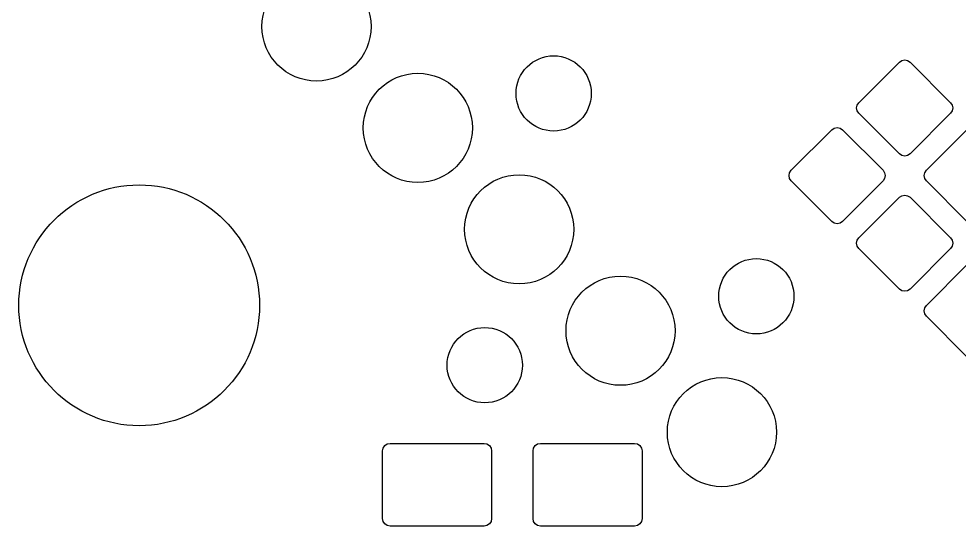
# Model space of a CAD drawing. Extents: x 4.32 to 8.86, y -5.17 to -1.84.
# Drawn here: x 4.38 to 5.364, y -5.174 to -4.644 of the extents above; entities that cross this region are included whole.
import ezdxf

# ---------------------------------------------------------------- set-up
doc = ezdxf.new("R2010")
doc.units = 0
doc.header["$MEASUREMENT"] = 0
doc.layers.add('BLACK', color=7, linetype='CONTINUOUS')

msp = doc.modelspace()

# ---------------------------------------------------------------- linework, layer by layer
at = {"layer": 'BLACK', "linetype": 'CONTINUOUS'}
for p, q in [((5.25865, -4.73137), (5.30108, -4.68894)), ((5.30108, -4.68894), (5.30363, -4.68723)), ((5.30363, -4.68723), (5.30664, -4.68663)), ((5.30664, -4.68663), (5.30966, -4.68723)), ((5.30966, -4.68723), (5.31221, -4.68894)), ((5.31221, -4.68894), (5.35464, -4.73137)), ((5.25694, -4.73392), (5.25865, -4.73137)), ((5.35464, -4.73137), (5.35635, -4.73392)), ((5.25634, -4.73693), (5.25694, -4.73392)), ((5.25694, -4.73995), (5.25634, -4.73693)), ((5.25865, -4.7425), (5.25694, -4.73995)), ((5.30108, -4.78493), (5.25865, -4.7425)), ((5.35464, -4.7425), (5.31221, -4.78493)), ((5.35635, -4.73995), (5.35464, -4.7425)), ((5.35635, -4.73392), (5.35695, -4.73693)), ((5.35695, -4.73693), (5.35635, -4.73995)), ((5.18794, -4.80208), (5.23037, -4.75965)), ((5.23037, -4.75965), (5.23292, -4.75794)), ((5.23292, -4.75794), (5.23593, -4.75734)), ((5.23593, -4.75734), (5.23895, -4.75794)), ((5.23895, -4.75794), (5.2415, -4.75965)), ((5.2415, -4.75965), (5.28393, -4.80208)), ((5.32936, -4.80208), (5.37179, -4.75965)), ((5.30363, -4.78664), (5.30108, -4.78493)), ((5.30664, -4.78723), (5.30363, -4.78664)), ((5.30966, -4.78664), (5.30664, -4.78723)), ((5.31221, -4.78493), (5.30966, -4.78664)), ((5.18623, -4.80463), (5.18794, -4.80208)), ((5.28393, -4.80208), (5.28564, -4.80463)), ((5.32765, -4.80463), (5.32936, -4.80208)), ((5.18563, -4.80764), (5.18623, -4.80463)), ((5.18623, -4.81066), (5.18563, -4.80764)), ((5.18794, -4.81321), (5.18623, -4.81066)), ((5.28564, -4.81066), (5.28393, -4.81321)), ((5.28564, -4.80463), (5.28623, -4.80764)), ((5.28623, -4.80764), (5.28564, -4.81066)), ((5.32705, -4.80764), (5.32765, -4.80463)), ((5.32765, -4.81066), (5.32705, -4.80764)), ((5.32936, -4.81321), (5.32765, -4.81066)), ((5.23037, -4.85564), (5.18794, -4.81321)), ((5.28393, -4.81321), (5.2415, -4.85564)), ((5.37179, -4.85564), (5.32936, -4.81321)), ((5.25865, -4.87279), (5.30108, -4.83036)), ((5.30108, -4.83036), (5.30363, -4.82865)), ((5.30363, -4.82865), (5.30664, -4.82805)), ((5.30664, -4.82805), (5.30966, -4.82865)), ((5.30966, -4.82865), (5.31221, -4.83036)), ((5.31221, -4.83036), (5.35464, -4.87279)), ((5.23292, -4.85735), (5.23037, -4.85564)), ((5.23593, -4.85795), (5.23292, -4.85735)), ((5.23895, -4.85735), (5.23593, -4.85795)), ((5.2415, -4.85564), (5.23895, -4.85735)), ((5.25634, -4.87836), (5.25694, -4.87534)), ((5.25694, -4.88137), (5.25634, -4.87836)), ((5.25694, -4.87534), (5.25865, -4.87279)), ((5.35464, -4.87279), (5.35635, -4.87534)), ((5.35635, -4.87534), (5.35695, -4.87836)), ((5.35695, -4.87836), (5.35635, -4.88137)), ((5.25865, -4.88392), (5.25694, -4.88137)), ((5.30108, -4.92635), (5.25865, -4.88392)), ((5.35464, -4.88392), (5.31221, -4.92635)), ((5.35635, -4.88137), (5.35464, -4.88392)), ((5.32936, -4.9435), (5.37179, -4.90107)), ((5.30363, -4.92806), (5.30108, -4.92635)), ((5.30664, -4.92866), (5.30363, -4.92806)), ((5.30966, -4.92806), (5.30664, -4.92866)), ((5.31221, -4.92635), (5.30966, -4.92806)), ((5.32705, -4.94907), (5.32765, -4.94605)), ((5.32765, -4.95208), (5.32705, -4.94907)), ((5.32765, -4.94605), (5.32936, -4.9435)), ((5.32936, -4.95463), (5.32765, -4.95208)), ((5.37179, -4.99706), (5.32936, -4.95463)), ((4.76503, -5.08829), (4.76805, -5.08769)), ((4.76805, -5.08769), (4.86647, -5.08769)), ((4.86647, -5.08769), (4.86949, -5.08829)), ((4.92251, -5.08829), (4.92553, -5.08769)), ((4.92553, -5.08769), (5.02395, -5.08769)), ((5.02395, -5.08769), (5.02697, -5.08829)), ((4.76017, -5.09557), (4.76077, -5.09255)), ((4.76017, -5.16643), (4.76017, -5.09557)), ((4.76077, -5.09255), (4.76248, -5.09)), ((4.76248, -5.09), (4.76503, -5.08829)), ((4.86949, -5.08829), (4.87204, -5.09)), ((4.87204, -5.09), (4.87375, -5.09255)), ((4.87375, -5.09255), (4.87435, -5.09557)), ((4.87435, -5.09557), (4.87435, -5.16643)), ((4.91765, -5.09557), (4.91825, -5.09255)), ((4.91765, -5.16643), (4.91765, -5.09557)), ((4.91825, -5.09255), (4.91996, -5.09)), ((4.91996, -5.09), (4.92251, -5.08829)), ((5.02697, -5.08829), (5.02952, -5.09)), ((5.02952, -5.09), (5.03123, -5.09255)), ((5.03123, -5.09255), (5.03183, -5.09557)), ((5.03183, -5.09557), (5.03183, -5.16643)), ((4.76077, -5.16945), (4.76017, -5.16643)), ((4.87435, -5.16643), (4.87375, -5.16945)), ((4.91825, -5.16945), (4.91765, -5.16643)), ((5.03183, -5.16643), (5.03123, -5.16945)), ((4.76248, -5.172), (4.76077, -5.16945)), ((4.76503, -5.17371), (4.76248, -5.172)), ((4.76805, -5.17431), (4.76503, -5.17371)), ((4.86647, -5.17431), (4.76805, -5.17431)), ((4.86949, -5.17371), (4.86647, -5.17431)), ((4.87204, -5.172), (4.86949, -5.17371)), ((4.87375, -5.16945), (4.87204, -5.172)), ((4.91996, -5.172), (4.91825, -5.16945)), ((4.92251, -5.17371), (4.91996, -5.172)), ((4.92553, -5.17431), (4.92251, -5.17371)), ((5.02395, -5.17431), (4.92553, -5.17431)), ((5.02697, -5.17371), (5.02395, -5.17431)), ((5.02952, -5.172), (5.02697, -5.17371)), ((5.03123, -5.16945), (5.02952, -5.172))]:
    msp.add_line(p, q, dxfattribs=at)
at = {"layer": 'BLACK'}
for centre, radius in [((4.69106, -4.65169), 0.05709), ((4.93924, -4.72171), 0.03937), ((4.79713, -4.75776), 0.05709), ((4.90319, -4.86382), 0.05709), ((4.50551, -4.94331), 0.12598), ((5.15138, -4.93384), 0.03937), ((5.00926, -4.96989), 0.05709), ((4.86714, -5.00594), 0.03937), ((5.11533, -5.07596), 0.05709)]:
    msp.add_circle(centre, radius, dxfattribs=at)

doc.saveas('drawing.dxf')
